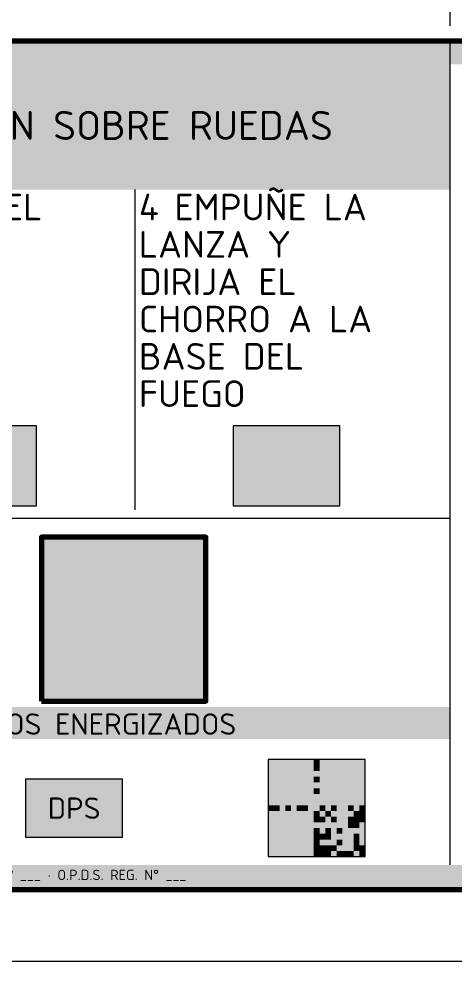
# Model space of a CAD drawing. Header units: millimetres. Extents: x 0 to 2382, y 0 to 420.
# Drawn here: x 1980.3 to 2022.8, y 248.1 to 342 of the extents above; entities that cross this region are included whole.
import ezdxf
from ezdxf.enums import TextEntityAlignment as Align

# ---------------------------------------------------------------- set-up
doc = ezdxf.new("R2010")
doc.units = ezdxf.units.MM
for name, color, linetype, lineweight in [('01-VISIBLE', 7, 'CONTINUOUS', 70), ('04-COTA', 3, 'CONTINUOUS', 18), ('08-FINA', 5, 'CONTINUOUS', 18), ('13-GRAFICA', 30, 'CONTINUOUS', 18)]:
    doc.layers.add(name, color=color, linetype=linetype, lineweight=lineweight)
doc.styles.add('ISO3098', font='isocpeur.ttf')
doc.dimstyles.new('FLAMA-IRAM', dxfattribs={"dimtxt": 3.5, "dimasz": 3.5, "dimexe": 2, "dimexo": 1.5, "dimgap": 1, "dimtad": 1, "dimdec": 1, "dimtxsty": 'ISO3098', "dimblk": 'IRAM_FLECHA', "dimblk1": 'IRAM_FLECHA', "dimblk2": 'IRAM_FLECHA', "dimcen": 2.5, "dimclrd": 256, "dimclre": 256, "dimclrt": 256, "dimazin": 3, "dimtfac": 1, "dimtmove": 0, "dimatfit": 3, "dimlwd": 18, "dimlwe": 18})

# ---------------------------------------------------------------- blocks, each defined once
blk = doc.blocks.new('IRAM_FLECHA')
blk.add_solid([(0, 0), (-1, 0.125), (-1, -0.125)])

msp = doc.modelspace()

# ---------------------------------------------------------------- hatches: boundary and pattern name
at = {"layer": '13-GRAFICA', "true_color": 0xc81e2d}
h = msp.add_hatch(color=7, dxfattribs=at)
h.dxf.hatch_style = 1
h.paths.add_polyline_path([(2022.319, 328.301), (2022.319, 339.862), (1901.681, 339.862), (1901.681, 328.301)])
h = msp.add_hatch(color=7, dxfattribs=at)
h.dxf.hatch_style = 1
h.paths.add_polyline_path([(2082.637, 337.592), (2082.637, 339.862), (2022.319, 339.862), (2022.319, 337.592)])
at = {"layer": '13-GRAFICA', "true_color": 0xffd200}
h = msp.add_hatch(color=7, dxfattribs=at)
h.dxf.hatch_style = 1
h.paths.add_polyline_path([(2022.319, 325.389), (2022.319, 328.301), (1901.681, 328.301), (1901.681, 325.389)])
at = {"layer": '13-GRAFICA', "true_color": 0xffffff}
h = msp.add_hatch(color=7, dxfattribs=at)
h.dxf.hatch_style = 1
h.paths.add_polyline_path([(1981.98, 294.549), (1981.98, 302.349), (1971.58, 302.349), (1971.58, 294.549)])
h = msp.add_hatch(color=7, dxfattribs=at)
h.dxf.hatch_style = 1
h.paths.add_polyline_path([(2011.539, 294.549), (2011.539, 302.349), (2001.139, 302.349), (2001.139, 294.549)])
at = {"layer": '13-GRAFICA', "true_color": 0x191919}
h = msp.add_hatch(color=7, dxfattribs=at)
h.dxf.hatch_style = 1
h.paths.add_polyline_path([(2003.507, 295.349), (2003.507, 295.325), (2003.506, 295.301), (2003.502, 295.277), (2003.496, 295.254), (2003.487, 295.232), (2003.477, 295.211), (2003.464, 295.19), (2003.449, 295.171), (2003.433, 295.154), (2003.415, 295.138), (2003.395, 295.125), (2003.375, 295.113), (2003.353, 295.103), (2003.33, 295.095), (2003.307, 295.09), (2003.283, 295.087), (2003.26, 295.086), (2003.236, 295.088), (2003.212, 295.092), (2003.189, 295.098), (2003.167, 295.106), (2003.145, 295.117), (2003.125, 295.13), (2003.106, 295.144), (2003.089, 295.161), (2003.073, 295.179), (2003.059, 295.198), (2003.047, 295.219), (2003.038, 295.241), (2003.03, 295.263), (2002.504, 297.124), (2002.103, 295.278), (2002.096, 295.255), (2002.088, 295.232), (2002.077, 295.211), (2002.065, 295.191), (2002.05, 295.172), (2002.034, 295.154), (2002.016, 295.139), (2001.996, 295.125), (2001.976, 295.113), (2001.954, 295.103), (2001.931, 295.095), (2001.908, 295.09), (2001.884, 295.087), (2001.861, 295.086), (2001.837, 295.088), (2001.813, 295.092), (2001.79, 295.098), (2001.768, 295.106), (2001.746, 295.117), (2001.726, 295.13), (2001.707, 295.144), (2001.69, 295.16), (2001.674, 295.178), (2001.66, 295.198), (2001.648, 295.219), (2001.638, 295.24), (2001.631, 295.263), (2001.625, 295.286), (2001.622, 295.31), (2001.622, 295.334), (2001.623, 295.358), (2001.627, 295.381), (2002.187, 297.956), (2002.185, 297.959), (2002.169, 297.988), (2002.157, 298.018), (2002.148, 298.05), (2002.142, 298.082), (2002.139, 298.115), (2002.139, 298.148), (2002.261, 300.216), (2002.264, 300.249), (2002.271, 300.281), (2002.281, 300.312), (2002.294, 300.343), (2002.31, 300.371), (2002.328, 300.399), (2002.349, 300.424), (2002.373, 300.447), (2002.398, 300.467), (2002.426, 300.485), (2002.455, 300.501), (2002.456, 300.501), (2002.433, 300.522), (2002.401, 300.557), (2002.373, 300.595), (2002.348, 300.636), (2002.328, 300.68), (2002.312, 300.725), (2002.3, 300.771), (2002.293, 300.818), (2002.291, 300.866), (2002.293, 300.914), (2002.3, 300.961), (2002.312, 301.007), (2002.328, 301.052), (2002.348, 301.095), (2002.373, 301.136), (2002.401, 301.175), (2002.433, 301.21), (2002.469, 301.242), (2002.507, 301.271), (2002.548, 301.295), (2002.591, 301.316), (2002.636, 301.332), (2002.682, 301.343), (2002.73, 301.35), (2002.777, 301.353), (2002.825, 301.35), (2002.872, 301.343), (2002.919, 301.332), (2002.964, 301.316), (2003.007, 301.295), (2003.048, 301.271), (2003.086, 301.242), (2003.122, 301.21), (2003.154, 301.175), (2003.182, 301.136), (2003.207, 301.095), (2003.227, 301.052), (2003.243, 301.007), (2003.255, 300.961), (2003.262, 300.914), (2003.264, 300.866), (2003.262, 300.818), (2003.255, 300.771), (2003.243, 300.725), (2003.227, 300.68), (2003.207, 300.636), (2003.182, 300.595), (2003.154, 300.557), (2003.122, 300.522), (2003.086, 300.49), (2003.048, 300.461), (2003.007, 300.437), (2002.964, 300.416), (2002.919, 300.4), (2002.872, 300.389), (2002.869, 300.388), (2002.884, 300.366), (2002.899, 300.337), (2002.911, 300.306), (2002.92, 300.275), (2002.926, 300.243), (2002.929, 300.21), (2002.929, 300.177), (2002.902, 299.718), (2003.469, 298.933), (2004.212, 299.039), (2004.23, 299.041), (2004.248, 299.04), (2004.265, 299.039), (2004.283, 299.035), (2004.3, 299.03), (2004.317, 299.023), (2004.332, 299.014), (2004.347, 299.004), (2004.361, 298.993), (2004.374, 298.98), (2004.385, 298.966), (2004.395, 298.951), (2004.403, 298.935), (2004.41, 298.919), (2004.415, 298.902), (2004.418, 298.884), (2004.42, 298.866), (2004.42, 298.848), (2004.418, 298.83), (2004.414, 298.813), (2004.409, 298.796), (2004.402, 298.779), (2004.394, 298.763), (2004.384, 298.749), (2004.372, 298.735), (2004.359, 298.722), (2004.346, 298.711), (2004.331, 298.701), (2004.315, 298.693), (2004.298, 298.686), (2004.281, 298.681), (2004.263, 298.677), (2003.412, 298.556), (2003.394, 298.554), (2003.376, 298.554), (2003.358, 298.556), (2003.34, 298.56), (2003.323, 298.565), (2003.306, 298.572), (2003.29, 298.581), (2003.276, 298.591), (2003.262, 298.603), (2003.249, 298.616), (2003.238, 298.63), (2002.868, 299.142), (2002.807, 298.108), (2002.804, 298.076), (2002.797, 298.044), (2002.787, 298.012), (2002.774, 297.982), (2002.77, 297.974), (2003.498, 295.396), (2003.504, 295.372)])
at = {"layer": '13-GRAFICA', "true_color": 0xc81e2d}
h = msp.add_hatch(color=7, dxfattribs=at)
h.dxf.hatch_style = 1
h.paths.add_polyline_path([(1981.356, 300.477), (1980.732, 300.087), (1980.732, 300.341), (1979.276, 300.341), (1979.262, 300.342), (1979.249, 300.344), (1979.236, 300.347), (1979.223, 300.351), (1979.211, 300.357), (1979.2, 300.364), (1979.189, 300.372), (1979.179, 300.381), (1979.17, 300.391), (1979.162, 300.402), (1979.155, 300.413), (1979.15, 300.425), (1979.145, 300.438), (1979.142, 300.451), (1979.14, 300.464), (1979.139, 300.477), (1979.14, 300.491), (1979.142, 300.504), (1979.145, 300.517), (1979.15, 300.53), (1979.155, 300.542), (1979.162, 300.553), (1979.17, 300.564), (1979.179, 300.574), (1979.189, 300.583), (1979.2, 300.591), (1979.211, 300.598), (1979.223, 300.604), (1979.236, 300.608), (1979.249, 300.611), (1979.262, 300.613), (1979.276, 300.614), (1980.732, 300.614), (1980.732, 300.867)])
at = {"layer": '13-GRAFICA', "true_color": 0xb21820}
h = msp.add_hatch(color=7, dxfattribs=at)
h.dxf.hatch_style = 1
h.paths.add_polyline_path([(2004.311, 295.953), (2004.311, 300.165), (2005.715, 300.165), (2005.715, 295.953)])
at = {"layer": '13-GRAFICA', "true_color": 0xcdcdd2}
h = msp.add_hatch(color=7, dxfattribs=at)
h.dxf.hatch_style = 1
h.paths.add_polyline_path([(2010.707, 295.485), (2008.419, 295.173), (2005.715, 298.839)])
at = {"layer": '13-GRAFICA', "true_color": 0xe63c14}
h = msp.add_hatch(color=7, dxfattribs=at)
h.dxf.hatch_style = 1
h.paths.add_polyline_path([(2008.882, 295.232), (2008.872, 295.233), (2008.863, 295.236), (2008.853, 295.239), (2008.844, 295.244), (2008.836, 295.249), (2008.828, 295.255), (2008.821, 295.262), (2008.814, 295.27), (2008.808, 295.278), (2008.804, 295.287), (2008.8, 295.296), (2008.538, 296.017), (2008.535, 296.026), (2008.533, 296.036), (2008.532, 296.046), (2008.532, 296.056), (2008.533, 296.066), (2008.535, 296.075), (2008.538, 296.085), (2008.542, 296.094), (2008.87, 296.749), (2008.874, 296.758), (2008.88, 296.766), (2008.886, 296.773), (2008.893, 296.779), (2008.901, 296.785), (2008.909, 296.791), (2008.917, 296.795), (2008.926, 296.798), (2008.935, 296.801), (2008.945, 296.803), (2008.954, 296.804), (2008.964, 296.803), (2008.974, 296.802), (2008.983, 296.8), (2008.992, 296.797), (2009.001, 296.794), (2009.009, 296.789), (2009.017, 296.783), (2009.025, 296.777), (2009.031, 296.77), (2009.037, 296.763), (2009.043, 296.755), (2009.15, 296.57), (2009.354, 297.384), (2009.357, 297.394), (2009.36, 297.403), (2009.365, 297.411), (2009.37, 297.419), (2009.376, 297.427), (2009.383, 297.434), (2009.391, 297.44), (2009.399, 297.445), (2009.407, 297.45), (2009.416, 297.453), (2009.426, 297.456), (2009.435, 297.458), (2009.445, 297.459), (2009.455, 297.459), (2009.464, 297.458), (2009.474, 297.456), (2009.483, 297.453), (2009.492, 297.449), (2009.5, 297.444), (2009.508, 297.439), (2009.516, 297.433), (2009.523, 297.426), (2009.529, 297.418), (2009.805, 297.036), (2009.974, 298.616), (2009.975, 298.626), (2009.978, 298.635), (2009.981, 298.644), (2009.986, 298.653), (2009.991, 298.661), (2009.997, 298.669), (2010.003, 298.676), (2010.011, 298.683), (2010.019, 298.688), (2010.027, 298.693), (2010.036, 298.697), (2010.046, 298.7), (2010.055, 298.702), (2010.065, 298.704), (2010.075, 298.704), (2010.085, 298.703), (2010.094, 298.701), (2010.104, 298.698), (2010.113, 298.695), (2010.121, 298.69), (2010.13, 298.685), (2010.137, 298.679), (2010.144, 298.672), (2010.15, 298.664), (2010.156, 298.656), (2010.16, 298.647), (2010.164, 298.638), (2010.167, 298.629), (2010.471, 297.387), (2010.642, 297.673), (2010.648, 297.681), (2010.654, 297.689), (2010.661, 297.695), (2010.668, 297.702), (2010.676, 297.707), (2010.685, 297.712), (2010.694, 297.715), (2010.703, 297.718), (2010.712, 297.72), (2010.722, 297.721), (2010.732, 297.721), (2010.741, 297.72), (2010.751, 297.718), (2010.76, 297.715), (2010.769, 297.711), (2010.777, 297.707), (2010.785, 297.702), (2010.793, 297.695), (2010.8, 297.689), (2010.806, 297.681), (2010.811, 297.673), (2010.816, 297.665), (2010.819, 297.656), (2010.822, 297.646), (2011.15, 296.336), (2011.151, 296.328), (2011.152, 296.319), (2011.153, 296.31), (2011.152, 296.302), (2011.151, 296.293), (2010.954, 295.31), (2010.952, 295.301), (2010.948, 295.292), (2010.944, 295.283), (2010.939, 295.275), (2010.934, 295.267), (2010.927, 295.26), (2010.92, 295.253), (2010.912, 295.248), (2010.904, 295.243), (2010.895, 295.239), (2010.886, 295.235), (2010.877, 295.233), (2010.867, 295.232), (2010.858, 295.231), (2008.892, 295.231)])
at = {"layer": '13-GRAFICA', "true_color": 0xffbe00}
h = msp.add_hatch(color=7, dxfattribs=at)
h.dxf.hatch_style = 1
h.paths.add_polyline_path([(2009.329, 295.271), (2009.323, 295.272), (2009.318, 295.273), (2009.313, 295.275), (2009.308, 295.278), (2009.303, 295.281), (2009.299, 295.285), (2009.295, 295.289), (2009.292, 295.294), (2009.288, 295.298), (2009.286, 295.304), (2009.284, 295.309), (2009.139, 295.742), (2009.138, 295.747), (2009.137, 295.753), (2009.136, 295.759), (2009.136, 295.765), (2009.137, 295.771), (2009.138, 295.777), (2009.14, 295.783), (2009.142, 295.788), (2009.322, 296.181), (2009.325, 296.186), (2009.328, 296.191), (2009.331, 296.195), (2009.335, 296.199), (2009.339, 296.203), (2009.344, 296.206), (2009.348, 296.209), (2009.353, 296.211), (2009.358, 296.212), (2009.363, 296.213), (2009.369, 296.214), (2009.374, 296.214), (2009.379, 296.213), (2009.384, 296.212), (2009.389, 296.21), (2009.394, 296.208), (2009.399, 296.205), (2009.403, 296.202), (2009.407, 296.198), (2009.411, 296.194), (2009.414, 296.19), (2009.417, 296.185), (2009.476, 296.074), (2009.588, 296.562), (2009.59, 296.568), (2009.592, 296.573), (2009.594, 296.578), (2009.597, 296.583), (2009.601, 296.588), (2009.605, 296.592), (2009.609, 296.596), (2009.613, 296.599), (2009.618, 296.602), (2009.623, 296.604), (2009.628, 296.605), (2009.633, 296.606), (2009.638, 296.607), (2009.644, 296.607), (2009.649, 296.606), (2009.654, 296.605), (2009.659, 296.603), (2009.664, 296.601), (2009.669, 296.598), (2009.673, 296.595), (2009.677, 296.591), (2009.681, 296.587), (2009.685, 296.583), (2009.836, 296.354), (2009.929, 297.301), (2009.93, 297.307), (2009.932, 297.313), (2009.933, 297.318), (2009.936, 297.324), (2009.939, 297.329), (2009.942, 297.333), (2009.946, 297.338), (2009.95, 297.341), (2009.954, 297.345), (2009.959, 297.348), (2009.964, 297.35), (2009.969, 297.352), (2009.974, 297.353), (2009.979, 297.354), (2009.985, 297.354), (2009.99, 297.353), (2009.996, 297.352), (2010.001, 297.351), (2010.006, 297.349), (2010.01, 297.346), (2010.015, 297.343), (2010.019, 297.339), (2010.023, 297.335), (2010.026, 297.33), (2010.029, 297.325), (2010.032, 297.32), (2010.034, 297.315), (2010.036, 297.309), (2010.203, 296.564), (2010.297, 296.736), (2010.3, 296.741), (2010.303, 296.745), (2010.307, 296.749), (2010.311, 296.753), (2010.316, 296.756), (2010.32, 296.759), (2010.325, 296.761), (2010.33, 296.763), (2010.335, 296.764), (2010.341, 296.764), (2010.346, 296.764), (2010.351, 296.764), (2010.357, 296.763), (2010.362, 296.761), (2010.367, 296.759), (2010.371, 296.756), (2010.376, 296.753), (2010.38, 296.749), (2010.383, 296.745), (2010.387, 296.74), (2010.39, 296.736), (2010.392, 296.731), (2010.394, 296.725), (2010.396, 296.72), (2010.576, 295.933), (2010.577, 295.928), (2010.578, 295.923), (2010.578, 295.918), (2010.577, 295.913), (2010.577, 295.908), (2010.468, 295.318), (2010.467, 295.312), (2010.465, 295.307), (2010.463, 295.302), (2010.46, 295.297), (2010.457, 295.292), (2010.454, 295.288), (2010.45, 295.284), (2010.445, 295.28), (2010.441, 295.277), (2010.436, 295.275), (2010.431, 295.273), (2010.426, 295.272), (2010.421, 295.271), (2010.415, 295.27), (2009.334, 295.27)])
at = {"layer": '13-GRAFICA', "true_color": 0x191919}
h = msp.add_hatch(color=7, dxfattribs=at)
h.dxf.hatch_style = 1
h.paths.add_polyline_path([(2005.088, 295.892), (2005.079, 295.832), (2005.064, 295.772), (2005.043, 295.715), (2005.017, 295.659), (2004.986, 295.607), (2004.949, 295.558), (2004.908, 295.512), (2004.863, 295.471), (2004.814, 295.435), (2004.761, 295.403), (2004.706, 295.377), (2004.648, 295.356), (2004.589, 295.341), (2004.528, 295.332), (2004.467, 295.329), (2004.406, 295.332), (2004.345, 295.341), (2004.286, 295.356), (2004.228, 295.377), (2004.173, 295.403), (2004.12, 295.435), (2004.071, 295.471), (2004.026, 295.512), (2003.985, 295.558), (2003.948, 295.607), (2003.917, 295.659), (2003.89, 295.715), (2003.87, 295.772), (2003.855, 295.832), (2003.846, 295.892), (2003.843, 295.953), (2003.846, 296.015), (2003.855, 296.075), (2003.87, 296.135), (2003.89, 296.192), (2003.917, 296.248), (2003.948, 296.3), (2003.985, 296.349), (2004.026, 296.395), (2004.071, 296.436), (2004.12, 296.472), (2004.173, 296.504), (2004.228, 296.53), (2004.286, 296.551), (2004.345, 296.565), (2004.406, 296.574), (2004.467, 296.577), (2004.528, 296.574), (2004.589, 296.565), (2004.648, 296.551), (2004.706, 296.53), (2004.761, 296.504), (2004.814, 296.472), (2004.863, 296.436), (2004.908, 296.395), (2004.949, 296.349), (2004.986, 296.3), (2005.017, 296.248), (2005.043, 296.192), (2005.064, 296.135), (2005.079, 296.075), (2005.088, 296.015), (2005.091, 295.953)])
at = {"layer": '13-GRAFICA', "true_color": 0x005eaa}
h = msp.add_hatch(color=7, dxfattribs=at)
h.dxf.hatch_style = 1
h.paths.add_polyline_path([(1998.481, 275.509), (1998.481, 291.509), (1982.481, 291.509), (1982.481, 275.509)])
at = {"layer": '13-GRAFICA', "true_color": 0xffffff}
h = msp.add_hatch(color=7, dxfattribs=at)
h.dxf.hatch_style = 1
h.paths.add_polyline_path([(1991.233, 282.314), (1991.209, 282.321), (1991.186, 282.329), (1991.164, 282.34), (1991.144, 282.353), (1991.124, 282.368), (1991.107, 282.385), (1991.091, 282.403), (1991.077, 282.423), (1991.065, 282.445), (1991.056, 282.467), (1990.416, 284.227), (1990.409, 284.251), (1990.404, 284.275), (1990.402, 284.299), (1990.402, 284.323), (1990.404, 284.347), (1990.41, 284.371), (1990.417, 284.394), (1990.427, 284.417), (1991.227, 286.017), (1991.238, 286.037), (1991.252, 286.056), (1991.267, 286.074), (1991.284, 286.09), (1991.302, 286.105), (1991.322, 286.118), (1991.343, 286.128), (1991.365, 286.137), (1991.387, 286.143), (1991.41, 286.147), (1991.434, 286.149), (1991.457, 286.149), (1991.48, 286.146), (1991.503, 286.141), (1991.526, 286.134), (1991.547, 286.125), (1991.568, 286.114), (1991.587, 286.1), (1991.605, 286.085), (1991.621, 286.068), (1991.636, 286.05), (1991.649, 286.03), (1991.912, 285.58), (1992.409, 287.568), (1992.415, 287.59), (1992.425, 287.612), (1992.436, 287.633), (1992.449, 287.653), (1992.464, 287.671), (1992.481, 287.688), (1992.499, 287.703), (1992.519, 287.716), (1992.54, 287.727), (1992.562, 287.736), (1992.584, 287.743), (1992.608, 287.747), (1992.631, 287.749), (1992.655, 287.749), (1992.679, 287.747), (1992.702, 287.742), (1992.724, 287.735), (1992.746, 287.725), (1992.767, 287.714), (1992.786, 287.701), (1992.805, 287.685), (1992.821, 287.668), (1992.836, 287.65), (1993.509, 286.717), (1993.923, 290.575), (1993.927, 290.599), (1993.933, 290.622), (1993.941, 290.644), (1993.951, 290.666), (1993.964, 290.686), (1993.979, 290.705), (1993.995, 290.723), (1994.013, 290.738), (1994.033, 290.752), (1994.054, 290.764), (1994.076, 290.774), (1994.098, 290.781), (1994.122, 290.786), (1994.145, 290.789), (1994.169, 290.789), (1994.193, 290.787), (1994.217, 290.783), (1994.24, 290.776), (1994.262, 290.767), (1994.283, 290.756), (1994.303, 290.743), (1994.322, 290.728), (1994.339, 290.711), (1994.354, 290.693), (1994.367, 290.673), (1994.379, 290.652), (1994.388, 290.629), (1994.395, 290.606), (1995.136, 287.573), (1995.556, 288.273), (1995.569, 288.292), (1995.584, 288.311), (1995.6, 288.327), (1995.619, 288.342), (1995.638, 288.355), (1995.659, 288.366), (1995.681, 288.375), (1995.703, 288.382), (1995.726, 288.387), (1995.75, 288.389), (1995.773, 288.389), (1995.797, 288.387), (1995.82, 288.382), (1995.842, 288.375), (1995.864, 288.366), (1995.885, 288.355), (1995.904, 288.342), (1995.923, 288.327), (1995.939, 288.311), (1995.954, 288.292), (1995.967, 288.273), (1995.978, 288.252), (1995.987, 288.23), (1995.994, 288.208), (1996.794, 285.008), (1996.798, 284.987), (1996.801, 284.966), (1996.801, 284.945), (1996.8, 284.923), (1996.797, 284.902), (1996.317, 282.502), (1996.311, 282.48), (1996.303, 282.457), (1996.293, 282.436), (1996.281, 282.416), (1996.267, 282.397), (1996.251, 282.38), (1996.234, 282.364), (1996.215, 282.35), (1996.194, 282.338), (1996.173, 282.328), (1996.151, 282.32), (1996.128, 282.314), (1996.105, 282.311), (1996.081, 282.309), (1991.281, 282.309), (1991.257, 282.311)])
h = msp.add_hatch(color=7, dxfattribs=at)
h.dxf.hatch_style = 1
h.paths.add_polyline_path([(1983.441, 277.749), (1983.441, 284.469), (1985.201, 284.469), (1985.201, 282.549), (1985.201, 280.309), (1985.201, 277.749)])
h = msp.add_hatch(color=7, dxfattribs=at)
h.dxf.hatch_style = 1
h.paths.add_polyline_path([(1985.841, 284.469), (1985.841, 282.549), (1985.201, 282.549), (1985.201, 284.469)])
h = msp.add_hatch(color=7, dxfattribs=at)
h.dxf.hatch_style = 1
h.paths.add_polyline_path([(1985.841, 277.749), (1985.841, 280.309), (1985.841, 282.549), (1985.841, 284.469), (1987.121, 284.469), (1987.121, 282.549), (1987.121, 280.309), (1987.121, 277.749)])
h = msp.add_hatch(color=7, dxfattribs=at)
h.dxf.hatch_style = 1
h.paths.add_polyline_path([(1987.761, 284.469), (1987.761, 282.549), (1987.121, 282.549), (1987.121, 284.469)])
h = msp.add_hatch(color=7, dxfattribs=at)
h.dxf.hatch_style = 1
h.paths.add_polyline_path([(1989.521, 277.749), (1987.761, 277.749), (1987.761, 280.309), (1987.761, 282.549), (1987.761, 284.469), (1989.521, 284.469)])
h = msp.add_hatch(color=7, dxfattribs=at)
h.dxf.hatch_style = 1
h.paths.add_polyline_path([(1996.944, 276.783), (1996.974, 276.776), (1997.004, 276.765), (1997.032, 276.752), (1997.059, 276.736), (1997.084, 276.717), (1997.108, 276.696), (1997.129, 276.672), (1997.147, 276.647), (1997.164, 276.62), (1997.177, 276.592), (1997.188, 276.562), (1997.195, 276.532), (1997.2, 276.501), (1997.201, 276.469), (1997.2, 276.438), (1997.195, 276.407), (1997.188, 276.377), (1997.177, 276.347), (1997.164, 276.319), (1997.147, 276.292), (1997.129, 276.266), (1997.108, 276.243), (1997.084, 276.222), (1997.059, 276.203), (1997.032, 276.187), (1997.004, 276.174), (1996.974, 276.163), (1996.944, 276.156), (1996.913, 276.151), (1996.881, 276.149), (1993.361, 276.149), (1993.33, 276.151), (1993.299, 276.156), (1993.269, 276.163), (1993.239, 276.174), (1993.211, 276.187), (1993.184, 276.203), (1993.158, 276.222), (1993.135, 276.243), (1993.114, 276.266), (1993.095, 276.292), (1993.079, 276.319), (1993.066, 276.347), (1993.055, 276.377), (1993.048, 276.407), (1993.043, 276.438), (1993.041, 276.469), (1993.041, 277.749), (1991.441, 277.749), (1991.441, 280.629), (1992.081, 280.629), (1992.081, 282.229), (1992.561, 282.229), (1992.561, 280.629), (1994.161, 280.629), (1994.161, 282.229), (1994.641, 282.229), (1994.641, 280.629), (1995.281, 280.629), (1995.281, 277.749), (1993.681, 277.749), (1993.681, 276.789), (1996.881, 276.789), (1996.913, 276.788)])
h = msp.add_hatch(color=7, dxfattribs=at)
h.dxf.hatch_style = 1
h.paths.add_polyline_path([(1985.201, 277.749), (1985.201, 280.309), (1985.841, 280.309), (1985.841, 277.749)])
h = msp.add_hatch(color=7, dxfattribs=at)
h.dxf.hatch_style = 1
h.paths.add_polyline_path([(1987.121, 277.749), (1987.121, 280.309), (1987.761, 280.309), (1987.761, 277.749)])
at = {"layer": '13-GRAFICA', "true_color": 0x005eaa}
h = msp.add_hatch(color=7, dxfattribs=at)
h.dxf.hatch_style = 1
h.paths.add_polyline_path([(2022.319, 271.813), (2022.319, 274.933), (1901.681, 274.933), (1901.681, 271.813)])
at = {"layer": '13-GRAFICA', "true_color": 0xffffff}
h = msp.add_hatch(color=7, dxfattribs=at)
h.dxf.hatch_style = 1
h.paths.add_polyline_path([(2014.024, 260.338), (2014.024, 269.797), (2004.565, 269.797), (2004.565, 260.338)])
at = {"layer": '13-GRAFICA', "true_color": 0x191919}
h = msp.add_hatch(color=7, dxfattribs=at)
h.dxf.hatch_style = 1
h.paths.add_polyline_path([(2004.565, 269.797), (2005.122, 269.797), (2005.122, 269.241), (2005.122, 266.459), (2005.122, 265.903), (2004.565, 265.903)])
h = msp.add_hatch(color=7, dxfattribs=at)
h.dxf.hatch_style = 1
h.paths.add_polyline_path([(2007.904, 269.797), (2007.904, 269.241), (2005.122, 269.241), (2005.122, 269.797)])
h = msp.add_hatch(color=7, dxfattribs=at)
h.dxf.hatch_style = 1
h.paths.add_polyline_path([(2008.46, 269.797), (2008.46, 265.903), (2007.904, 265.903), (2007.904, 266.459), (2007.904, 269.241), (2007.904, 269.797)])
h = msp.add_hatch(color=7, dxfattribs=at)
h.dxf.hatch_style = 1
h.paths.add_polyline_path([(2009.573, 269.241), (2009.573, 269.797), (2009.017, 269.797), (2009.017, 269.241)])
h = msp.add_hatch(color=7, dxfattribs=at)
h.dxf.hatch_style = 1
h.paths.add_polyline_path([(2010.129, 269.797), (2010.686, 269.797), (2010.686, 269.241), (2010.686, 266.459), (2010.686, 265.903), (2010.129, 265.903)])
h = msp.add_hatch(color=7, dxfattribs=at)
h.dxf.hatch_style = 1
h.paths.add_polyline_path([(2013.468, 269.797), (2013.468, 269.241), (2010.686, 269.241), (2010.686, 269.797)])
h = msp.add_hatch(color=7, dxfattribs=at)
h.dxf.hatch_style = 1
h.paths.add_polyline_path([(2014.024, 269.797), (2014.024, 265.903), (2013.468, 265.903), (2013.468, 266.459), (2013.468, 269.241), (2013.468, 269.797)])
h = msp.add_hatch(color=7, dxfattribs=at)
h.dxf.hatch_style = 1
h.paths.add_polyline_path([(2007.347, 267.015), (2005.678, 267.015), (2005.678, 268.685), (2007.347, 268.685)])
h = msp.add_hatch(color=7, dxfattribs=at)
h.dxf.hatch_style = 1
h.paths.add_polyline_path([(2009.573, 268.685), (2009.573, 269.241), (2009.017, 269.241), (2009.017, 268.685)])
h = msp.add_hatch(color=7, dxfattribs=at)
h.dxf.hatch_style = 1
h.paths.add_polyline_path([(2012.912, 267.015), (2011.242, 267.015), (2011.242, 268.685), (2012.912, 268.685)])
at = {"layer": '13-GRAFICA', "true_color": 0x00468c}
h = msp.add_hatch(color=7, dxfattribs=at)
h.dxf.hatch_style = 1
h.paths.add_polyline_path([(1990.377, 262.23), (1990.377, 267.906), (1980.918, 267.906), (1980.918, 262.23)])
at = {"layer": '13-GRAFICA', "true_color": 0x191919}
h = msp.add_hatch(color=7, dxfattribs=at)
h.dxf.hatch_style = 1
h.paths.add_polyline_path([(2009.573, 267.572), (2009.573, 268.128), (2009.017, 268.128), (2009.017, 267.572)])
h = msp.add_hatch(color=7, dxfattribs=at)
h.dxf.hatch_style = 1
h.paths.add_polyline_path([(2009.573, 266.459), (2009.573, 267.015), (2009.017, 267.015), (2009.017, 266.459)])
h = msp.add_hatch(color=7, dxfattribs=at)
h.dxf.hatch_style = 1
h.paths.add_polyline_path([(2005.122, 265.903), (2005.122, 266.459), (2007.904, 266.459), (2007.904, 265.903)])
h = msp.add_hatch(color=7, dxfattribs=at)
h.dxf.hatch_style = 1
h.paths.add_polyline_path([(2010.686, 265.903), (2010.686, 266.459), (2013.468, 266.459), (2013.468, 265.903)])
h = msp.add_hatch(color=7, dxfattribs=at)
h.dxf.hatch_style = 1
h.paths.add_polyline_path([(2005.122, 264.79), (2005.122, 265.346), (2004.565, 265.346), (2004.565, 264.79)])
h = msp.add_hatch(color=7, dxfattribs=at)
h.dxf.hatch_style = 1
h.paths.add_polyline_path([(2005.678, 264.79), (2005.678, 265.346), (2005.122, 265.346), (2005.122, 264.79)])
h = msp.add_hatch(color=7, dxfattribs=at)
h.dxf.hatch_style = 1
h.paths.add_polyline_path([(2006.791, 264.79), (2006.791, 265.346), (2006.235, 265.346), (2006.235, 264.79)])
h = msp.add_hatch(color=7, dxfattribs=at)
h.dxf.hatch_style = 1
h.paths.add_polyline_path([(2007.904, 264.79), (2007.904, 265.346), (2007.347, 265.346), (2007.347, 264.79)])
h = msp.add_hatch(color=7, dxfattribs=at)
h.dxf.hatch_style = 1
h.paths.add_polyline_path([(2008.46, 264.79), (2008.46, 265.346), (2007.904, 265.346), (2007.904, 264.79)])
h = msp.add_hatch(color=7, dxfattribs=at)
h.dxf.hatch_style = 1
h.paths.add_polyline_path([(2009.573, 264.233), (2009.573, 264.79), (2009.017, 264.79), (2009.017, 264.233)])
h = msp.add_hatch(color=7, dxfattribs=at)
h.dxf.hatch_style = 1
h.paths.add_polyline_path([(2010.129, 264.79), (2010.129, 265.346), (2009.573, 265.346), (2009.573, 264.79)])
h = msp.add_hatch(color=7, dxfattribs=at)
h.dxf.hatch_style = 1
h.paths.add_polyline_path([(2010.686, 264.233), (2010.686, 264.79), (2010.129, 264.79), (2010.129, 264.233)])
h = msp.add_hatch(color=7, dxfattribs=at)
h.dxf.hatch_style = 1
h.paths.add_polyline_path([(2011.242, 264.79), (2011.242, 265.346), (2010.686, 265.346), (2010.686, 264.79)])
h = msp.add_hatch(color=7, dxfattribs=at)
h.dxf.hatch_style = 1
h.paths.add_polyline_path([(2012.912, 264.79), (2012.912, 265.346), (2012.355, 265.346), (2012.355, 264.79)])
h = msp.add_hatch(color=7, dxfattribs=at)
h.dxf.hatch_style = 1
h.paths.add_polyline_path([(2013.468, 264.233), (2013.468, 264.79), (2012.912, 264.79), (2012.912, 264.233)])
h = msp.add_hatch(color=7, dxfattribs=at)
h.dxf.hatch_style = 1
h.paths.add_polyline_path([(2014.024, 264.79), (2014.024, 265.346), (2013.468, 265.346), (2013.468, 264.79)])
h = msp.add_hatch(color=7, dxfattribs=at)
h.dxf.hatch_style = 1
h.paths.add_polyline_path([(2014.024, 264.233), (2014.024, 264.79), (2013.468, 264.79), (2013.468, 264.233)])
h = msp.add_hatch(color=7, dxfattribs=at)
h.dxf.hatch_style = 1
h.paths.add_polyline_path([(2004.565, 264.233), (2005.122, 264.233), (2005.122, 263.677), (2005.122, 260.895), (2005.122, 260.338), (2004.565, 260.338)])
h = msp.add_hatch(color=7, dxfattribs=at)
h.dxf.hatch_style = 1
h.paths.add_polyline_path([(2007.904, 264.233), (2007.904, 263.677), (2005.122, 263.677), (2005.122, 264.233)])
h = msp.add_hatch(color=7, dxfattribs=at)
h.dxf.hatch_style = 1
h.paths.add_polyline_path([(2008.46, 264.233), (2008.46, 260.338), (2007.904, 260.338), (2007.904, 260.895), (2007.904, 263.677), (2007.904, 264.233)])
h = msp.add_hatch(color=7, dxfattribs=at)
h.dxf.hatch_style = 1
h.paths.add_polyline_path([(2009.573, 263.677), (2009.573, 264.233), (2009.017, 264.233), (2009.017, 263.677)])
h = msp.add_hatch(color=7, dxfattribs=at)
h.dxf.hatch_style = 1
h.paths.add_polyline_path([(2010.129, 263.677), (2010.129, 264.233), (2009.573, 264.233), (2009.573, 263.677)])
h = msp.add_hatch(color=7, dxfattribs=at)
h.dxf.hatch_style = 1
h.paths.add_polyline_path([(2011.242, 263.677), (2011.242, 264.233), (2010.686, 264.233), (2010.686, 263.677)])
h = msp.add_hatch(color=7, dxfattribs=at)
h.dxf.hatch_style = 1
h.paths.add_polyline_path([(2012.912, 263.677), (2012.912, 264.233), (2012.355, 264.233), (2012.355, 263.677)])
h = msp.add_hatch(color=7, dxfattribs=at)
h.dxf.hatch_style = 1
h.paths.add_polyline_path([(2013.468, 263.677), (2013.468, 264.233), (2012.912, 264.233), (2012.912, 263.677)])
h = msp.add_hatch(color=7, dxfattribs=at)
h.dxf.hatch_style = 1
h.paths.add_polyline_path([(2014.024, 263.677), (2014.024, 264.233), (2013.468, 264.233), (2013.468, 263.677)])
h = msp.add_hatch(color=7, dxfattribs=at)
h.dxf.hatch_style = 1
h.paths.add_polyline_path([(2007.347, 261.451), (2005.678, 261.451), (2005.678, 263.121), (2007.347, 263.121)])
h = msp.add_hatch(color=7, dxfattribs=at)
h.dxf.hatch_style = 1
h.paths.add_polyline_path([(2009.573, 262.564), (2009.573, 263.121), (2009.017, 263.121), (2009.017, 262.564)])
h = msp.add_hatch(color=7, dxfattribs=at)
h.dxf.hatch_style = 1
h.paths.add_polyline_path([(2010.686, 262.564), (2010.686, 263.121), (2010.129, 263.121), (2010.129, 262.564)])
h = msp.add_hatch(color=7, dxfattribs=at)
h.dxf.hatch_style = 1
h.paths.add_polyline_path([(2011.799, 262.564), (2011.799, 263.121), (2011.242, 263.121), (2011.242, 262.564)])
h = msp.add_hatch(color=7, dxfattribs=at)
h.dxf.hatch_style = 1
h.paths.add_polyline_path([(2012.912, 263.121), (2012.912, 263.677), (2012.355, 263.677), (2012.355, 263.121)])
h = msp.add_hatch(color=7, dxfattribs=at)
h.dxf.hatch_style = 1
h.paths.add_polyline_path([(2013.468, 263.121), (2013.468, 263.677), (2012.912, 263.677), (2012.912, 263.121)])
h = msp.add_hatch(color=7, dxfattribs=at)
h.dxf.hatch_style = 1
h.paths.add_polyline_path([(2009.573, 262.008), (2009.573, 262.564), (2009.017, 262.564), (2009.017, 262.008)])
h = msp.add_hatch(color=7, dxfattribs=at)
h.dxf.hatch_style = 1
h.paths.add_polyline_path([(2009.573, 261.451), (2009.573, 262.008), (2009.017, 262.008), (2009.017, 261.451)])
h = msp.add_hatch(color=7, dxfattribs=at)
h.dxf.hatch_style = 1
h.paths.add_polyline_path([(2010.129, 262.008), (2010.129, 262.564), (2009.573, 262.564), (2009.573, 262.008)])
h = msp.add_hatch(color=7, dxfattribs=at)
h.dxf.hatch_style = 1
h.paths.add_polyline_path([(2010.686, 262.008), (2010.686, 262.564), (2010.129, 262.564), (2010.129, 262.008)])
h = msp.add_hatch(color=7, dxfattribs=at)
h.dxf.hatch_style = 1
h.paths.add_polyline_path([(2011.799, 261.451), (2011.799, 262.008), (2011.242, 262.008), (2011.242, 261.451)])
h = msp.add_hatch(color=7, dxfattribs=at)
h.dxf.hatch_style = 1
h.paths.add_polyline_path([(2013.468, 262.008), (2013.468, 262.564), (2012.912, 262.564), (2012.912, 262.008)])
h = msp.add_hatch(color=7, dxfattribs=at)
h.dxf.hatch_style = 1
h.paths.add_polyline_path([(2013.468, 261.451), (2013.468, 262.008), (2012.912, 262.008), (2012.912, 261.451)])
h = msp.add_hatch(color=7, dxfattribs=at)
h.dxf.hatch_style = 1
h.paths.add_polyline_path([(2009.573, 260.895), (2009.573, 261.451), (2009.017, 261.451), (2009.017, 260.895)])
h = msp.add_hatch(color=7, dxfattribs=at)
h.dxf.hatch_style = 1
h.paths.add_polyline_path([(2010.129, 260.895), (2010.129, 261.451), (2009.573, 261.451), (2009.573, 260.895)])
h = msp.add_hatch(color=7, dxfattribs=at)
h.dxf.hatch_style = 1
h.paths.add_polyline_path([(2010.686, 260.895), (2010.686, 261.451), (2010.129, 261.451), (2010.129, 260.895)])
h = msp.add_hatch(color=7, dxfattribs=at)
h.dxf.hatch_style = 1
h.paths.add_polyline_path([(2011.242, 260.895), (2011.242, 261.451), (2010.686, 261.451), (2010.686, 260.895)])
h = msp.add_hatch(color=7, dxfattribs=at)
h.dxf.hatch_style = 1
h.paths.add_polyline_path([(2013.468, 260.895), (2013.468, 261.451), (2012.912, 261.451), (2012.912, 260.895)])
h = msp.add_hatch(color=7, dxfattribs=at)
h.dxf.hatch_style = 1
h.paths.add_polyline_path([(2014.024, 260.895), (2014.024, 261.451), (2013.468, 261.451), (2013.468, 260.895)])
h = msp.add_hatch(color=7, dxfattribs=at)
h.dxf.hatch_style = 1
h.paths.add_polyline_path([(2005.122, 260.338), (2005.122, 260.895), (2007.904, 260.895), (2007.904, 260.338)])
h = msp.add_hatch(color=7, dxfattribs=at)
h.dxf.hatch_style = 1
h.paths.add_polyline_path([(2009.573, 260.338), (2009.573, 260.895), (2009.017, 260.895), (2009.017, 260.338)])
h = msp.add_hatch(color=7, dxfattribs=at)
h.dxf.hatch_style = 1
h.paths.add_polyline_path([(2010.129, 260.338), (2010.129, 260.895), (2009.573, 260.895), (2009.573, 260.338)])
h = msp.add_hatch(color=7, dxfattribs=at)
h.dxf.hatch_style = 1
h.paths.add_polyline_path([(2010.686, 260.338), (2010.686, 260.895), (2010.129, 260.895), (2010.129, 260.338)])
h = msp.add_hatch(color=7, dxfattribs=at)
h.dxf.hatch_style = 1
h.paths.add_polyline_path([(2011.799, 260.338), (2011.799, 260.895), (2011.242, 260.895), (2011.242, 260.338)])
h = msp.add_hatch(color=7, dxfattribs=at)
h.dxf.hatch_style = 1
h.paths.add_polyline_path([(2012.355, 260.338), (2012.355, 260.895), (2011.799, 260.895), (2011.799, 260.338)])
h = msp.add_hatch(color=7, dxfattribs=at)
h.dxf.hatch_style = 1
h.paths.add_polyline_path([(2012.912, 260.338), (2012.912, 260.895), (2012.355, 260.895), (2012.355, 260.338)])
h = msp.add_hatch(color=7, dxfattribs=at)
h.dxf.hatch_style = 1
h.paths.add_polyline_path([(2014.024, 260.338), (2014.024, 260.895), (2013.468, 260.895), (2013.468, 260.338)])
at = {"layer": '13-GRAFICA', "true_color": 0xc81e2d}
h = msp.add_hatch(color=7, dxfattribs=at)
h.dxf.hatch_style = 1
h.paths.add_polyline_path([(2082.637, 257.138), (2082.637, 259.538), (1841.363, 259.538), (1841.363, 257.138)])

# ---------------------------------------------------------------- linework, layer by layer
at = {"layer": '01-VISIBLE'}
for points in [[(1841.363, 257.138), (2082.637, 257.138), (2082.637, 339.862), (1841.363, 339.862)], [(1982.481, 275.509), (1998.481, 275.509), (1998.481, 291.509), (1982.481, 291.509)]]:
    msp.add_lwpolyline(points, close=True, dxfattribs=at)
at = {"layer": '08-FINA'}
for p, q in [((2022.319, 259.538), (2022.319, 339.862)), ((1991.559, 325.389), (1991.559, 294.149)), ((1901.681, 293.349), (2022.319, 293.349))]:
    msp.add_line(p, q, dxfattribs=at)
for points in [[(1981.98, 294.549), (1981.98, 302.349), (1971.58, 302.349), (1971.58, 294.549)], [(2011.539, 294.549), (2011.539, 302.349), (2001.139, 302.349), (2001.139, 294.549)], [(2004.565, 260.338), (2014.024, 260.338), (2014.024, 269.797), (2004.565, 269.797)], [(1990.377, 262.23), (1990.377, 267.906), (1980.918, 267.906), (1980.918, 262.23)]]:
    msp.add_lwpolyline(points, close=True, dxfattribs=at)

# ---------------------------------------------------------------- texts
at = {"layer": '13-GRAFICA', "true_color": 0xffffff, "style": 'ISO3098'}
for s, height, p in [('MATAFUEGO DE POLVO BAJO PRESIÓN SOBRE RUEDAS', 2.82864, (1962, 333.062)), ('APTO PARA FUEGOS EN EQUIPOS ELÉCTRICOS ENERGIZADOS', 2.08, (1962, 274.309)), ('FLAMA S.A. - DOMICILIO · INDUSTRIA ARGENTINA · HABILIT. ORD. 40.473 (CABA) N° ___ · O.P.D.S. REG. N° ___', 1, (1962, 259.058))]:
    msp.add_text(s, height=height, dxfattribs=at).set_placement(p, align=Align.TOP_CENTER)
at = {"layer": '13-GRAFICA', "true_color": 0x191919, "style": 'ISO3098'}
for s, p in [('ROMPA EL', (1965.756, 324.989)), ('EMPUÑE LA', (1995.435, 324.989)), ('LANZA Y', (1991.959, 321.349)), ('DIRIJA EL', (1991.959, 317.709)), ('CHORRO A LA', (1991.959, 314.069)), ('BASE DEL', (1991.959, 310.429)), ('FUEGO', (1991.959, 306.789))]:
    msp.add_text(s, height=2.6, dxfattribs=at).set_placement(p, align=Align.TOP_LEFT)
at = {"layer": '13-GRAFICA', "true_color": 0xc81e2d, "style": 'ISO3098'}
msp.add_text('4', height=2.6, dxfattribs=at).set_placement((1991.959, 324.989), align=Align.TOP_LEFT)
at = {"layer": '13-GRAFICA', "true_color": 0xffffff, "style": 'ISO3098'}
msp.add_text('DPS', height=2.081, dxfattribs=at).set_placement((1985.647, 265.068), align=Align.MIDDLE_CENTER)

# ---------------------------------------------------------------- dimensions: what is measured, and where the dimension line sits
at = {"layer": '04-COTA'}
for base, p1, p2 in [((1901.681, 343.862), (1901.681, 339.862), (2022.319, 339.862)), ((1841.363, 250.138), (1841.363, 257.138), (2082.637, 257.138))]:
    msp.add_linear_dim(base=base, p1=p1, p2=p2, dimstyle='FLAMA-IRAM', override={"dimlfac": 2.5}, dxfattribs=at).render()

doc.saveas('drawing.dxf')
